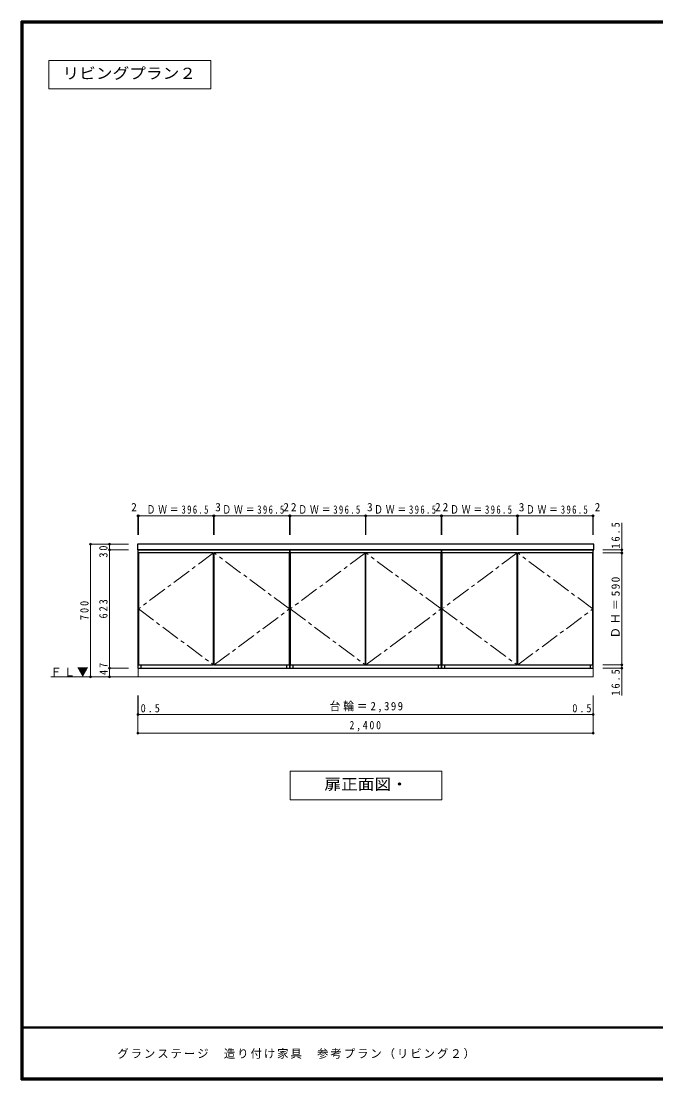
# Model space of a CAD drawing. Units: millimetres at full size, sheet at 1:20; details may follow other scales. Extents: x -4000 to 3800, y -2865 to 2783.
# Drawn here: x -4000 to -655, y -2797 to 2783 of the extents above; entities that cross this region are included whole.
import ezdxf
from ezdxf.enums import TextEntityAlignment as Align

# ---------------------------------------------------------------- set-up
doc = ezdxf.new("R2010")
doc.units = ezdxf.units.MM
doc.header["$LTSCALE"] = 20
doc.header["$PDMODE"] = 32
doc.header["$PDSIZE"] = 10
doc.linetypes.add('CHAIN1', pattern=[8, 5, -1, 1, -1])
for name, color, linetype, lineweight in [('0-1_本体', 3, 'Continuous', 25), ('0-2_扉', 3, 'Continuous', 25), ('0-6_カウンター', 3, 'Continuous', 25), ('0-8_ ＦＬ', 7, 'Continuous', 18), ('0-A_文字', 7, 'Continuous', 18), ('0-B_寸法', 7, 'Continuous', 9), ('F-1_枠', 6, 'Continuous', 40)]:
    doc.layers.add(name, color=color, linetype=linetype, lineweight=lineweight)
doc.layers.add('F-A_文字', color=7, linetype='Continuous')
doc.styles.add('ＭＳ ゴシック', font='')
doc.styles.get('ＭＳ ゴシック').set_extended_font_data('MS Gothic')

msp = doc.modelspace()

# ---------------------------------------------------------------- linework, layer by layer
at = {"layer": '0-1_本体'}
for p, q in [((-3368.89, -609.83), (-3368.89, -626.33)), ((-2599.89, -626.33), (-2599.89, -609.83)), ((-2568.89, -609.83), (-2568.89, -626.33)), ((-1799.89, -626.33), (-1799.89, -609.83)), ((-1768.89, -609.83), (-1768.89, -626.33)), ((-999.89, -626.33), (-999.89, -609.83)), ((-3384.39, -626.33), (-2584.39, -626.33)), ((-2584.39, -626.33), (-1784.39, -626.33)), ((-1784.39, -626.33), (-984.39, -626.33))]:
    msp.add_line(p, q, dxfattribs=at)
for points in [[(-2584.39, -626.33), (-2584.39, -3.33), (-3384.39, -3.33), (-3384.39, -626.33)], [(-1784.39, -626.33), (-1784.39, -3.33), (-2584.39, -3.33), (-2584.39, -626.33)], [(-984.39, -626.33), (-984.39, -3.33), (-1784.39, -3.33), (-1784.39, -626.33)]]:
    msp.add_lwpolyline(points, dxfattribs=at)
at = {"layer": '0-1_本体', "color": 7, "lineweight": 18}
msp.add_lwpolyline([(-3383.89, -626.33), (-984.89, -626.33), (-984.89, -673.33), (-3383.89, -673.33)], close=True, dxfattribs=at)
at = {"layer": '0-2_扉'}
for p, q in [((-2985.89, -609.83), (-2985.89, -19.83)), ((-2982.89, -609.83), (-2982.89, -19.83)), ((-2586.39, -19.83), (-2982.89, -19.83)), ((-2586.39, -609.83), (-2586.39, -19.83)), ((-2185.89, -609.83), (-2185.89, -19.83)), ((-2182.89, -609.83), (-2182.89, -19.83)), ((-1786.39, -19.83), (-2182.89, -19.83)), ((-1786.39, -609.83), (-1786.39, -19.83)), ((-1385.89, -609.83), (-1385.89, -19.83)), ((-1382.89, -609.83), (-1382.89, -19.83)), ((-986.39, -19.83), (-1382.89, -19.83)), ((-986.39, -609.83), (-986.39, -19.83)), ((-3382.39, -609.83), (-2985.89, -609.83)), ((-2982.89, -609.83), (-2586.39, -609.83)), ((-2582.39, -609.83), (-2185.89, -609.83)), ((-2182.89, -609.83), (-1786.39, -609.83)), ((-1782.39, -609.83), (-1385.89, -609.83)), ((-1382.89, -609.83), (-986.39, -609.83))]:
    msp.add_line(p, q, dxfattribs=at)
for points in [[(-2985.89, -19.83), (-3382.39, -19.83), (-3382.39, -609.83)], [(-2185.89, -19.83), (-2582.39, -19.83), (-2582.39, -609.83)], [(-1385.89, -19.83), (-1782.39, -19.83), (-1782.39, -609.83)]]:
    msp.add_lwpolyline(points, dxfattribs=at)
at = {"layer": '0-2_扉', "color": 4, "linetype": 'CHAIN1', "lineweight": 9}
for points in [[(-2985.89, -19.83), (-3382.39, -314.83), (-2985.89, -609.83)], [(-2982.89, -609.83), (-2586.39, -314.83), (-2982.89, -19.83)], [(-2185.89, -19.83), (-2582.39, -314.83), (-2185.89, -609.83)], [(-2182.89, -609.83), (-1786.39, -314.83), (-2182.89, -19.83)], [(-1385.89, -19.83), (-1782.39, -314.83), (-1385.89, -609.83)], [(-1382.89, -609.83), (-986.39, -314.83), (-1382.89, -19.83)]]:
    msp.add_lwpolyline(points, dxfattribs=at)
at = {"layer": '0-6_カウンター'}
for p, q in [((-3387.39, 26.67), (-3387.39, -3.33)), ((-981.39, 26.67), (-3387.39, 26.67)), ((-981.39, -3.33), (-981.39, 26.67)), ((-3387.39, -3.33), (-981.39, -3.33))]:
    msp.add_line(p, q, dxfattribs=at)
at = {"layer": '0-8_ ＦＬ'}
msp.add_line((-3844.39, -673.33), (-984.89, -673.33), dxfattribs=at)
at = {"layer": '0-A_文字'}
for p, q in [((-3855, 2576.67), (-3855, 2426.67)), ((-3000, 2426.67), (-3855, 2426.67)), ((-2581.89, -1170.33), (-2581.89, -1320.33)), ((-1781.89, -1170.33), (-2581.89, -1170.33)), ((-1781.89, -1320.33), (-1781.89, -1170.33)), ((-2581.89, -1320.33), (-1781.89, -1320.33))]:
    msp.add_line(p, q, dxfattribs=at)
msp.add_lwpolyline([(-3000, 2426.67), (-3000, 2576.67), (-3855, 2576.67)], dxfattribs=at)
at = {"layer": '0-B_寸法', "color": 4}
for p, q in [((-3384.39, 176.67), (-3384.39, 76.67)), ((-3384.39, 176.67), (-3382.39, 176.67)), ((-3382.39, 176.67), (-3382.39, 76.67)), ((-3382.39, 176.67), (-2985.89, 176.67)), ((-2985.89, 176.67), (-2985.89, 76.67)), ((-2985.89, 176.67), (-2982.89, 176.67)), ((-2982.89, 176.67), (-2982.89, 76.67)), ((-2982.89, 176.67), (-2586.39, 176.67)), ((-2586.39, 176.67), (-2586.39, 76.67)), ((-2586.39, 176.67), (-2584.39, 176.67)), ((-2584.39, 176.67), (-2584.39, 76.67)), ((-2584.39, 176.67), (-2584.39, 76.67)), ((-2584.39, 176.67), (-2582.39, 176.67)), ((-2582.39, 176.67), (-2582.39, 76.67)), ((-2582.39, 176.67), (-2185.89, 176.67)), ((-2185.89, 176.67), (-2185.89, 76.67)), ((-2185.89, 176.67), (-2182.89, 176.67)), ((-2182.89, 176.67), (-2182.89, 76.67)), ((-2182.89, 176.67), (-1786.39, 176.67)), ((-1786.39, 176.67), (-1786.39, 76.67)), ((-1786.39, 176.67), (-1784.39, 176.67)), ((-1784.39, 176.67), (-1784.39, 76.67)), ((-1784.39, 176.67), (-1784.39, 76.67)), ((-1784.39, 176.67), (-1782.39, 176.67)), ((-1782.39, 176.67), (-1782.39, 76.67)), ((-1782.39, 176.67), (-1385.89, 176.67)), ((-1385.89, 176.67), (-1385.89, 76.67)), ((-1385.89, 176.67), (-1382.89, 176.67)), ((-1382.89, 176.67), (-1382.89, 76.67)), ((-1382.89, 176.67), (-986.39, 176.67)), ((-986.39, 176.67), (-986.39, 76.67)), ((-986.39, 176.67), (-984.39, 176.67)), ((-984.39, 176.67), (-984.39, 76.67)), ((-834.39, 138.67), (-834.39, -771.16)), ((-3634.39, -673.33), (-3634.39, 26.67)), ((-3634.39, 26.67), (-3434.39, 26.67)), ((-3534.39, 26.67), (-3534.39, -3.33)), ((-3534.39, 26.67), (-3434.39, 26.67)), ((-3534.39, -626.33), (-3534.39, -3.33)), ((-3534.39, -3.33), (-3434.39, -3.33)), ((-3534.39, -3.33), (-3434.39, -3.33)), ((-834.39, -3.33), (-934.39, -3.33)), ((-834.39, -19.83), (-934.39, -19.83)), ((-834.39, -609.83), (-934.39, -609.83)), ((-3534.39, -626.33), (-3434.39, -626.33)), ((-3534.39, -673.33), (-3534.39, -626.33)), ((-3534.39, -626.33), (-3434.39, -626.33)), ((-834.39, -626.33), (-934.39, -626.33)), ((-3634.39, -673.33), (-3434.39, -673.33)), ((-3534.39, -673.33), (-3434.39, -673.33)), ((-3384.39, -870.33), (-3384.39, -770.33)), ((-3384.39, -970.33), (-3384.39, -770.33)), ((-3383.89, -870.33), (-3383.89, -770.33)), ((-984.89, -870.33), (-984.89, -770.33)), ((-984.39, -870.33), (-984.39, -770.33)), ((-984.39, -970.33), (-984.39, -770.33)), ((-3384.39, -870.33), (-3383.89, -870.33)), ((-3383.89, -870.33), (-984.89, -870.33)), ((-984.89, -870.33), (-984.39, -870.33)), ((-984.39, -970.33), (-3384.39, -970.33))]:
    msp.add_line(p, q, dxfattribs=at)
at = {"layer": '0-B_寸法'}
for p in [(-3384.39, 176.67), (-3382.39, 176.67), (-2985.89, 176.67), (-2982.89, 176.67), (-2586.39, 176.67), (-2584.39, 176.67), (-2582.39, 176.67), (-2185.89, 176.67), (-2182.89, 176.67), (-1786.39, 176.67), (-1784.39, 176.67), (-1782.39, 176.67), (-1385.89, 176.67), (-1382.89, 176.67), (-986.39, 176.67), (-984.39, 176.67), (-3634.39, 26.67), (-3534.39, 26.67), (-3534.39, -3.33), (-3534.39, -3.33), (-834.39, -3.33), (-834.39, -19.83), (-834.39, -609.83), (-3634.39, -673.33), (-3534.39, -626.33), (-3534.39, -673.33), (-834.39, -626.33), (-3384.39, -870.33), (-3383.89, -870.33), (-984.89, -870.33), (-984.39, -870.33), (-3384.39, -970.33), (-984.39, -970.33)]:
    msp.add_point(p, dxfattribs=at)
at = {"layer": 'F-1_枠'}
for p, q in [((-4000, 2783.33), (3800, 2783.33)), ((-4000, 2783.33), (-4000, -2796.67)), ((-4000, 2780), (3800, 2780)), ((-4000, 2776.67), (3800, 2776.67)), ((-3996.67, 2783.33), (-3996.67, -2796.67)), ((-3993.33, 2783.33), (-3993.33, -2796.67)), ((3800, -2520), (-4000, -2520)), ((3800, -2523.33), (-4000, -2523.33)), ((3800, -2790), (-4000, -2790)), ((3800, -2793.33), (-4000, -2793.33)), ((3800, -2796.67), (-4000, -2796.67))]:
    msp.add_line(p, q, dxfattribs=at)

# ---------------------------------------------------------------- texts
at = {"layer": '0-8_ ＦＬ', "insert": (-3845.99, -673.33), "char_height": 43.99, "attachment_point": 7, "style": 'ＭＳ ゴシック'}
msp.add_mtext('\\T1.17;ＦＬ▼', dxfattribs=at)
at = {"layer": '0-A_文字', "style": 'ＭＳ ゴシック', "width": 1.1}
for s, p in [('リビングプラン２', (-3782.5, 2461.67)), ('扉正面図・', (-2401.89, -1285.33))]:
    msp.add_text(s, height=58.65, dxfattribs=at).set_placement(p, align=Align.BOTTOM_LEFT)
at = {"layer": '0-B_寸法', "style": 'ＭＳ ゴシック'}
for s, p in [('2', (-3420.09, 186.67)), ('3', (-2977.23, 186.67)), ('2', (-2618.47, 186.67)), ('2', (-2578.52, 186.67)), ('3', (-2177.23, 186.67)), ('2', (-1818.47, 186.67)), ('2', (-1778.52, 186.67)), ('3', (-1377.23, 186.67)), ('2', (-977.14, 186.67))]:
    msp.add_text(s, height=43.99, dxfattribs=at).set_placement(p, align=Align.BOTTOM_LEFT)
at = {"layer": '0-B_寸法', "char_height": 43.99, "attachment_point": 7, "style": 'ＭＳ ゴシック'}
for s, insert in [('\\T1.33;\\W0.75;ＤＷ＝396.5', (-3339.14, 186.67)), ('\\T1.33;\\W0.75;ＤＷ＝396.5', (-2939.64, 186.67)), ('\\T1.33;\\W0.75;ＤＷ＝396.5', (-2539.14, 186.67)), ('\\T1.33;\\W0.75;ＤＷ＝396.5', (-2139.64, 186.67)), ('\\T1.33;\\W0.75;ＤＷ＝396.5', (-1739.14, 186.67)), ('\\T1.33;\\W0.75;ＤＷ＝396.5', (-1339.64, 186.67)), ('\\T1.38;\\W0.9;0.5', (-3370.23, -860.33)), ('\\T1.26;\\W0.95;台輪＝2,399', (-2374.39, -860.33)), ('\\T1.38;\\W0.9;0.5', (-1095.05, -860.33)), ('\\T1.38;\\W0.85;2,400', (-2269.39, -960.33))]:
    msp.add_mtext(s, dxfattribs=dict(at, insert=insert))
at = {"layer": '0-B_寸法', "char_height": 43.99, "attachment_point": 7, "rotation": 90, "style": 'ＭＳ ゴシック'}
for s, insert in [('\\T1.38;\\W0.9;16.5', (-844.39, 3.67)), ('\\T1.36;\\W0.9;30', (-3544.39, -44.18)), ('\\T1.23;ＤＨ＝590', (-844.39, -469.83)), ('\\T1.38;\\W0.9;700', (-3644.39, -373.33)), ('\\T1.38;\\W0.9;623', (-3544.39, -364.83)), ('\\T1.36;\\W0.9;47', (-3544.39, -662.51)), ('\\T1.38;\\W0.9;16.5', (-844.39, -771.16))]:
    msp.add_mtext(s, dxfattribs=dict(at, insert=insert))
at = {"layer": 'F-A_文字', "insert": (-3493.33, -2686.67), "char_height": 43.99, "attachment_point": 7, "style": 'ＭＳ ゴシック'}
msp.add_mtext('\\T1.17;グランステージ\u3000造り付け家具\u3000参考プラン（リビング２）', dxfattribs=at)

doc.saveas('drawing.dxf')
